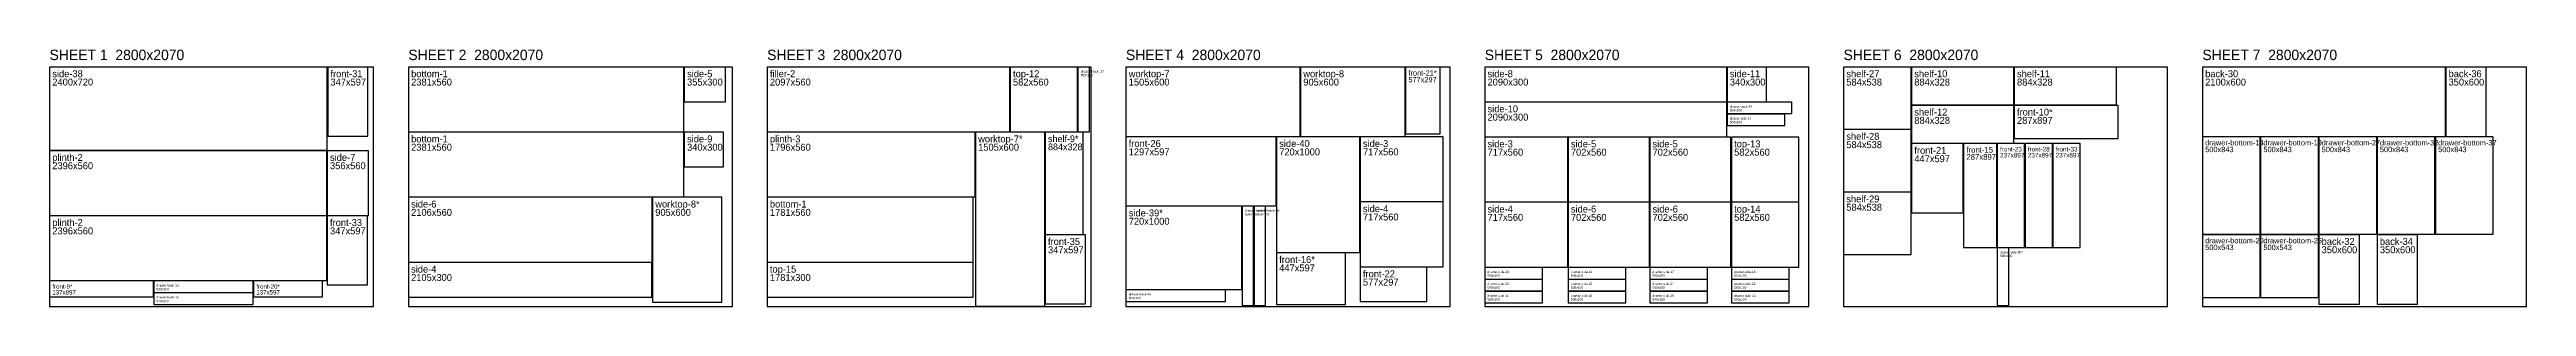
# Model space of a CAD drawing. Header units: millimetres. Extents: x 0 to 21400, y -2070 to 151.
import ezdxf

# ---------------------------------------------------------------- set-up
doc = ezdxf.new("R2010")
doc.units = ezdxf.units.MM
for name, color, linetype in [('LABELS', 3, 'CONTINUOUS'), ('PARTS', 7, 'CONTINUOUS'), ('SHEETS', 5, 'CONTINUOUS')]:
    doc.layers.add(name, color=color, linetype=linetype)

msp = doc.modelspace()

# ---------------------------------------------------------------- linework, layer by layer
at = {"layer": 'PARTS'}
for p, q in [((2400, 0), (0, 0)), ((0, 0), (0, -720)), ((2400, -720), (2400, 0)), ((2750.2, 0), (2403.2, 0)), ((2403.2, 0), (2403.2, -597)), ((2750.2, -597), (2750.2, 0)), ((5481, 0), (3100, 0)), ((3100, 0), (3100, -560)), ((5481, -560), (5481, 0)), ((5839.2, 0), (5484.2, 0)), ((5484.2, 0), (5484.2, -300)), ((5839.2, -300), (5839.2, 0)), ((8297, 0), (6200, 0)), ((6200, 0), (6200, -560)), ((8297, -560), (8297, 0)), ((8882.2, 0), (8300.2, 0)), ((8300.2, 0), (8300.2, -560)), ((8882.2, -560), (8882.2, 0)), ((8985.4, 0), (8885.4, 0)), ((8885.4, 0), (8885.4, -559)), ((8985.4, -559), (8985.4, 0)), ((10805, 0), (9300, 0)), ((9300, 0), (9300, -600)), ((10805, -600), (10805, 0)), ((11713.2, 0), (10808.2, 0)), ((10808.2, 0), (10808.2, -600)), ((11713.2, -600), (11713.2, 0)), ((12013.4, 0), (11716.4, 0)), ((11716.4, 0), (11716.4, -577)), ((12013.4, -577), (12013.4, 0)), ((14490, 0), (12400, 0)), ((12400, 0), (12400, -300)), ((14490, -300), (14490, 0)), ((14833.2, 0), (14493.2, 0)), ((14493.2, 0), (14493.2, -300)), ((14833.2, -300), (14833.2, 0)), ((16084, 0), (15500, 0)), ((15500, 0), (15500, -538)), ((16084, -538), (16084, 0)), ((16971.2, 0), (16087.2, 0)), ((16087.2, 0), (16087.2, -328)), ((16971.2, -328), (16971.2, 0)), ((17858.4, 0), (16974.4, 0)), ((16974.4, 0), (16974.4, -328)), ((17858.4, -328), (17858.4, 0)), ((20700, 0), (18600, 0)), ((18600, 0), (18600, -600)), ((20700, -600), (20700, 0)), ((21053.2, 0), (20703.2, 0)), ((20703.2, 0), (20703.2, -600)), ((21053.2, -600), (21053.2, 0)), ((5484.2, -300), (5839.2, -300)), ((12400, -300), (14490, -300)), ((14490, -303.2), (12400, -303.2)), ((12400, -303.2), (12400, -603.2)), ((14490, -603.2), (14490, -303.2)), ((14493.2, -300), (14833.2, -300)), ((15052.2, -303.2), (14493.2, -303.2)), ((14493.2, -303.2), (14493.2, -403.2)), ((14493.2, -403.2), (15052.2, -403.2)), ((14993.2, -406.4), (14493.2, -406.4)), ((14493.2, -406.4), (14493.2, -506.4)), ((14993.2, -506.4), (14993.2, -406.4)), ((15052.2, -403.2), (15052.2, -303.2)), ((16087.2, -328), (16971.2, -328)), ((16971.2, -331.2), (16087.2, -331.2)), ((16087.2, -331.2), (16087.2, -659.2)), ((16971.2, -659.2), (16971.2, -331.2)), ((16974.4, -328), (17858.4, -328)), ((17871.4, -331.2), (16974.4, -331.2)), ((16974.4, -331.2), (16974.4, -618.2)), ((17871.4, -618.2), (17871.4, -331.2)), ((2403.2, -597), (2750.2, -597)), ((3100, -560), (5481, -560)), ((5481, -563.2), (3100, -563.2)), ((3100, -563.2), (3100, -1123.2)), ((5481, -1123.2), (5481, -563.2)), ((5824.2, -563.2), (5484.2, -563.2)), ((5484.2, -563.2), (5484.2, -863.2)), ((5824.2, -863.2), (5824.2, -563.2)), ((6200, -560), (8297, -560)), ((7996, -563.2), (6200, -563.2)), ((6200, -563.2), (6200, -1123.2)), ((7996, -1123.2), (7996, -563.2)), ((8599.2, -563.2), (7999.2, -563.2)), ((7999.2, -563.2), (7999.2, -2068.2)), ((8300.2, -560), (8882.2, -560)), ((8599.2, -2068.2), (8599.2, -563.2)), ((8930.4, -563.2), (8602.4, -563.2)), ((8602.4, -563.2), (8602.4, -1447.2)), ((8885.4, -559), (8985.4, -559)), ((8930.4, -1447.2), (8930.4, -563.2)), ((9300, -600), (10805, -600)), ((10597, -603.2), (9300, -603.2)), ((9300, -603.2), (9300, -1200.2)), ((10597, -1200.2), (10597, -603.2)), ((11320.2, -603.2), (10600.2, -603.2)), ((10600.2, -603.2), (10600.2, -1603.2)), ((10808.2, -600), (11713.2, -600)), ((11320.2, -1603.2), (11320.2, -603.2)), ((12040.4, -603.2), (11323.4, -603.2)), ((11323.4, -603.2), (11323.4, -1163.2)), ((11716.4, -577), (12013.4, -577)), ((12040.4, -1163.2), (12040.4, -603.2)), ((12400, -603.2), (14490, -603.2)), ((13117, -606.4), (12400, -606.4)), ((12400, -606.4), (12400, -1166.4)), ((13117, -1166.4), (13117, -606.4)), ((13822.2, -606.4), (13120.2, -606.4)), ((13120.2, -606.4), (13120.2, -1166.4)), ((13822.2, -1166.4), (13822.2, -606.4)), ((14527.4, -606.4), (13825.4, -606.4)), ((13825.4, -606.4), (13825.4, -1166.4)), ((14493.2, -506.4), (14993.2, -506.4)), ((14527.4, -1166.4), (14527.4, -606.4)), ((15112.6, -606.4), (14530.6, -606.4)), ((14530.6, -606.4), (14530.6, -1166.4)), ((15112.6, -1166.4), (15112.6, -606.4)), ((15500, -538), (16084, -538)), ((16084, -541.2), (15500, -541.2)), ((15500, -541.2), (15500, -1079.2)), ((16084, -1079.2), (16084, -541.2)), ((16974.4, -618.2), (17871.4, -618.2)), ((18600, -600), (20700, -600)), ((19100, -603.2), (18600, -603.2)), ((18600, -603.2), (18600, -1446.2)), ((19100, -1446.2), (19100, -603.2)), ((19603.2, -603.2), (19103.2, -603.2)), ((19103.2, -603.2), (19103.2, -1446.2)), ((19603.2, -1446.2), (19603.2, -603.2)), ((20106.4, -603.2), (19606.4, -603.2)), ((19606.4, -603.2), (19606.4, -1446.2)), ((20106.4, -1446.2), (20106.4, -603.2)), ((20609.6, -603.2), (20109.6, -603.2)), ((20109.6, -603.2), (20109.6, -1446.2)), ((20609.6, -1446.2), (20609.6, -603.2)), ((21112.8, -603.2), (20612.8, -603.2)), ((20612.8, -603.2), (20612.8, -1446.2)), ((20703.2, -600), (21053.2, -600)), ((21112.8, -1446.2), (21112.8, -603.2)), ((0, -720), (2400, -720)), ((2396, -723.2), (0, -723.2)), ((0, -723.2), (0, -1283.2)), ((2396, -1283.2), (2396, -723.2)), ((2755.2, -723.2), (2399.2, -723.2)), ((2399.2, -723.2), (2399.2, -1283.2)), ((2755.2, -1283.2), (2755.2, -723.2)), ((16087.2, -659.2), (16971.2, -659.2)), ((16534.2, -662.4), (16087.2, -662.4)), ((16087.2, -662.4), (16087.2, -1259.4)), ((16534.2, -1259.4), (16534.2, -662.4)), ((16824.4, -662.4), (16537.4, -662.4)), ((16537.4, -662.4), (16537.4, -1559.4)), ((16824.4, -1559.4), (16824.4, -662.4)), ((17064.6, -662.4), (16827.6, -662.4)), ((16827.6, -662.4), (16827.6, -1559.4)), ((17064.6, -1559.4), (17064.6, -662.4)), ((17304.8, -662.4), (17067.8, -662.4)), ((17067.8, -662.4), (17067.8, -1559.4)), ((17304.8, -1559.4), (17304.8, -662.4)), ((17545, -662.4), (17308, -662.4)), ((17308, -662.4), (17308, -1559.4)), ((17545, -1559.4), (17545, -662.4)), ((5484.2, -863.2), (5824.2, -863.2)), ((0, -1283.2), (2396, -1283.2)), ((2399.2, -1283.2), (2755.2, -1283.2)), ((3100, -1123.2), (5481, -1123.2)), ((5206, -1126.4), (3100, -1126.4)), ((3100, -1126.4), (3100, -1686.4)), ((5206, -1686.4), (5206, -1126.4)), ((5809.2, -1126.4), (5209.2, -1126.4)), ((5209.2, -1126.4), (5209.2, -2031.4)), ((5809.2, -2031.4), (5809.2, -1126.4)), ((6200, -1123.2), (7996, -1123.2)), ((7981, -1126.4), (6200, -1126.4)), ((6200, -1126.4), (6200, -1686.4)), ((7981, -1686.4), (7981, -1126.4)), ((9300, -1200.2), (10597, -1200.2)), ((10300, -1203.4), (9300, -1203.4)), ((9300, -1203.4), (9300, -1923.4)), ((10300, -1923.4), (10300, -1203.4)), ((10403.2, -1203.4), (10303.2, -1203.4)), ((10303.2, -1203.4), (10303.2, -2062.4)), ((10403.2, -2062.4), (10403.2, -1203.4)), ((10506.4, -1203.4), (10406.4, -1203.4)), ((10406.4, -1203.4), (10406.4, -2062.4)), ((10506.4, -2062.4), (10506.4, -1203.4)), ((11323.4, -1163.2), (12040.4, -1163.2)), ((12040.4, -1166.4), (11323.4, -1166.4)), ((11323.4, -1166.4), (11323.4, -1726.4)), ((12040.4, -1726.4), (12040.4, -1166.4)), ((12400, -1166.4), (13117, -1166.4)), ((13117, -1169.6), (12400, -1169.6)), ((12400, -1169.6), (12400, -1729.6)), ((13117, -1729.6), (13117, -1169.6)), ((13120.2, -1166.4), (13822.2, -1166.4)), ((13822.2, -1169.6), (13120.2, -1169.6)), ((13120.2, -1169.6), (13120.2, -1729.6)), ((13822.2, -1729.6), (13822.2, -1169.6)), ((13825.4, -1166.4), (14527.4, -1166.4)), ((14527.4, -1169.6), (13825.4, -1169.6)), ((13825.4, -1169.6), (13825.4, -1729.6)), ((14527.4, -1729.6), (14527.4, -1169.6)), ((14530.6, -1166.4), (15112.6, -1166.4)), ((15112.6, -1169.6), (14530.6, -1169.6)), ((14530.6, -1169.6), (14530.6, -1729.6)), ((15112.6, -1729.6), (15112.6, -1169.6)), ((15500, -1079.2), (16084, -1079.2)), ((16084, -1082.4), (15500, -1082.4)), ((15500, -1082.4), (15500, -1620.4)), ((16084, -1620.4), (16084, -1082.4)), ((16087.2, -1259.4), (16534.2, -1259.4)), ((2396, -1286.4), (0, -1286.4)), ((0, -1286.4), (0, -1846.4)), ((2396, -1846.4), (2396, -1286.4)), ((2746.2, -1286.4), (2399.2, -1286.4)), ((2399.2, -1286.4), (2399.2, -1883.4)), ((2746.2, -1883.4), (2746.2, -1286.4)), ((8602.4, -1447.2), (8930.4, -1447.2)), ((8949.4, -1450.4), (8602.4, -1450.4)), ((8602.4, -1450.4), (8602.4, -2047.4)), ((8949.4, -2047.4), (8949.4, -1450.4)), ((18600, -1446.2), (19100, -1446.2)), ((19100, -1449.4), (18600, -1449.4)), ((18600, -1449.4), (18600, -1992.4)), ((19100, -1992.4), (19100, -1449.4)), ((19103.2, -1446.2), (19603.2, -1446.2)), ((19603.2, -1449.4), (19103.2, -1449.4)), ((19103.2, -1449.4), (19103.2, -1992.4)), ((19603.2, -1992.4), (19603.2, -1449.4)), ((19606.4, -1446.2), (20106.4, -1446.2)), ((19956.4, -1449.4), (19606.4, -1449.4)), ((19606.4, -1449.4), (19606.4, -2049.4)), ((19956.4, -2049.4), (19956.4, -1449.4)), ((20109.6, -1446.2), (20609.6, -1446.2)), ((20459.6, -1449.4), (20109.6, -1449.4)), ((20109.6, -1449.4), (20109.6, -2049.4)), ((20459.6, -2049.4), (20459.6, -1449.4)), ((20612.8, -1446.2), (21112.8, -1446.2)), ((3100, -1686.4), (5206, -1686.4)), ((5205, -1689.6), (3100, -1689.6)), ((3100, -1689.6), (3100, -1989.6)), ((5205, -1989.6), (5205, -1689.6)), ((6200, -1686.4), (7981, -1686.4)), ((7981, -1689.6), (6200, -1689.6)), ((6200, -1689.6), (6200, -1989.6)), ((7981, -1989.6), (7981, -1689.6)), ((10600.2, -1603.2), (11320.2, -1603.2)), ((11197.2, -1606.4), (10600.2, -1606.4)), ((10600.2, -1606.4), (10600.2, -2053.4)), ((11197.2, -2053.4), (11197.2, -1606.4)), ((15500, -1620.4), (16084, -1620.4)), ((16537.4, -1559.4), (16824.4, -1559.4)), ((16827.6, -1559.4), (17064.6, -1559.4)), ((16927.6, -1562.6), (16827.6, -1562.6)), ((16827.6, -1562.6), (16827.6, -2062.6)), ((16927.6, -2062.6), (16927.6, -1562.6)), ((17067.8, -1559.4), (17304.8, -1559.4)), ((17308, -1559.4), (17545, -1559.4)), ((0, -1846.4), (2396, -1846.4)), ((897, -1849.6), (0, -1849.6)), ((0, -1849.6), (0, -1986.6)), ((897, -1986.6), (897, -1849.6)), ((1759.2, -1849.6), (900.2, -1849.6)), ((900.2, -1849.6), (900.2, -1949.6)), ((1759.2, -1949.6), (1759.2, -1849.6)), ((2359.4, -1849.6), (1762.4, -1849.6)), ((1762.4, -1849.6), (1762.4, -1986.6)), ((2359.4, -1986.6), (2359.4, -1849.6)), ((2399.2, -1883.4), (2746.2, -1883.4)), ((9300, -1923.4), (10300, -1923.4)), ((11323.4, -1726.4), (12040.4, -1726.4)), ((11900.4, -1729.6), (11323.4, -1729.6)), ((11323.4, -1729.6), (11323.4, -2026.6)), ((11900.4, -2026.6), (11900.4, -1729.6)), ((12400, -1729.6), (13117, -1729.6)), ((12900, -1732.8), (12400, -1732.8)), ((12400, -1732.8), (12400, -1832.8)), ((12400, -1832.8), (12900, -1832.8)), ((12900, -1836), (12400, -1836)), ((12400, -1836), (12400, -1936)), ((12900, -1832.8), (12900, -1732.8)), ((12900, -1936), (12900, -1836)), ((13120.2, -1729.6), (13822.2, -1729.6)), ((13620.2, -1732.8), (13120.2, -1732.8)), ((13120.2, -1732.8), (13120.2, -1832.8)), ((13120.2, -1832.8), (13620.2, -1832.8)), ((13620.2, -1836), (13120.2, -1836)), ((13120.2, -1836), (13120.2, -1936)), ((13620.2, -1832.8), (13620.2, -1732.8)), ((13620.2, -1936), (13620.2, -1836)), ((13825.4, -1729.6), (14527.4, -1729.6)), ((14325.4, -1732.8), (13825.4, -1732.8)), ((13825.4, -1732.8), (13825.4, -1832.8)), ((13825.4, -1832.8), (14325.4, -1832.8)), ((14325.4, -1836), (13825.4, -1836)), ((13825.4, -1836), (13825.4, -1936)), ((14325.4, -1832.8), (14325.4, -1732.8)), ((14325.4, -1936), (14325.4, -1836)), ((14530.6, -1729.6), (15112.6, -1729.6)), ((15030.6, -1732.8), (14530.6, -1732.8)), ((14530.6, -1732.8), (14530.6, -1832.8)), ((14530.6, -1832.8), (15030.6, -1832.8)), ((15030.6, -1836), (14530.6, -1836)), ((14530.6, -1836), (14530.6, -1936)), ((15030.6, -1832.8), (15030.6, -1732.8)), ((15030.6, -1936), (15030.6, -1836)), ((0, -1986.6), (897, -1986.6)), ((900.2, -1949.6), (1759.2, -1949.6)), ((1759.2, -1952.8), (900.2, -1952.8)), ((900.2, -1952.8), (900.2, -2052.8)), ((900.2, -2052.8), (1759.2, -2052.8)), ((1759.2, -2052.8), (1759.2, -1952.8)), ((1762.4, -1986.6), (2359.4, -1986.6)), ((3100, -1989.6), (5205, -1989.6)), ((5209.2, -2031.4), (5809.2, -2031.4)), ((6200, -1989.6), (7981, -1989.6)), ((7999.2, -2068.2), (8599.2, -2068.2)), ((8602.4, -2047.4), (8949.4, -2047.4)), ((10159, -1926.6), (9300, -1926.6)), ((9300, -1926.6), (9300, -2026.6)), ((9300, -2026.6), (10159, -2026.6)), ((10159, -2026.6), (10159, -1926.6)), ((10303.2, -2062.4), (10403.2, -2062.4)), ((10406.4, -2062.4), (10506.4, -2062.4)), ((10600.2, -2053.4), (11197.2, -2053.4)), ((11323.4, -2026.6), (11900.4, -2026.6)), ((12400, -1936), (12900, -1936)), ((12900, -1939.2), (12400, -1939.2)), ((12400, -1939.2), (12400, -2039.2)), ((12400, -2039.2), (12900, -2039.2)), ((12900, -2039.2), (12900, -1939.2)), ((13120.2, -1936), (13620.2, -1936)), ((13620.2, -1939.2), (13120.2, -1939.2)), ((13120.2, -1939.2), (13120.2, -2039.2)), ((13120.2, -2039.2), (13620.2, -2039.2)), ((13620.2, -2039.2), (13620.2, -1939.2)), ((13825.4, -1936), (14325.4, -1936)), ((14325.4, -1939.2), (13825.4, -1939.2)), ((13825.4, -1939.2), (13825.4, -2039.2)), ((13825.4, -2039.2), (14325.4, -2039.2)), ((14325.4, -2039.2), (14325.4, -1939.2)), ((14530.6, -1936), (15030.6, -1936)), ((15030.6, -1939.2), (14530.6, -1939.2)), ((14530.6, -1939.2), (14530.6, -2039.2)), ((14530.6, -2039.2), (15030.6, -2039.2)), ((15030.6, -2039.2), (15030.6, -1939.2)), ((16827.6, -2062.6), (16927.6, -2062.6)), ((18600, -1992.4), (19100, -1992.4)), ((19103.2, -1992.4), (19603.2, -1992.4)), ((19606.4, -2049.4), (19956.4, -2049.4)), ((20109.6, -2049.4), (20459.6, -2049.4))]:
    msp.add_line(p, q, dxfattribs=at)
at = {"layer": 'SHEETS'}
for p, q in [((2800, 0), (0, 0)), ((0, 0), (0, -2070)), ((2800, -2070), (2800, 0)), ((5900, 0), (3100, 0)), ((3100, 0), (3100, -2070)), ((5900, -2070), (5900, 0)), ((9000, 0), (6200, 0)), ((6200, 0), (6200, -2070)), ((9000, -2070), (9000, 0)), ((12100, 0), (9300, 0)), ((9300, 0), (9300, -2070)), ((12100, -2070), (12100, 0)), ((15200, 0), (12400, 0)), ((12400, 0), (12400, -2070)), ((15200, -2070), (15200, 0)), ((18300, 0), (15500, 0)), ((15500, 0), (15500, -2070)), ((18300, -2070), (18300, 0)), ((21400, 0), (18600, 0)), ((18600, 0), (18600, -2070)), ((21400, -2070), (21400, 0)), ((0, -2070), (2800, -2070)), ((3100, -2070), (5900, -2070)), ((6200, -2070), (9000, -2070)), ((9300, -2070), (12100, -2070)), ((12400, -2070), (15200, -2070)), ((15500, -2070), (18300, -2070)), ((18600, -2070), (21400, -2070))]:
    msp.add_line(p, q, dxfattribs=at)

# ---------------------------------------------------------------- texts
at = {"layer": 'LABELS'}
for s, height, p in [('SHEET 1  2800x2070', 90, (0, 60)), ('SHEET 2  2800x2070', 90, (3100, 60)), ('SHEET 3  2800x2070', 90, (6200, 60)), ('SHEET 4  2800x2070', 90, (9300, 60)), ('SHEET 5  2800x2070', 90, (12400, 60)), ('SHEET 6  2800x2070', 90, (15500, 60)), ('SHEET 7  2800x2070', 90, (18600, 60)), ('side-38', 60, (24, -88)), ('2400x720', 60, (24, -160)), ('front-31', 60, (2427.2, -88)), ('347x597', 60, (2427.2, -160)), ('2381x560', 60, (3124, -160)), ('bottom-1', 60, (3124, -88)), ('side-5', 60, (5508.2, -88)), ('355x300', 60, (5508.2, -160)), ('filler-2', 60, (6224, -88)), ('2097x560', 60, (6224, -160)), ('top-12', 60, (8324.2, -88)), ('582x560', 60, (8324.2, -160)), ('drawer-back-19*', 20, (8909.4, -48)), ('559x100', 20, (8909.4, -80)), ('worktop-7', 60, (9324, -88)), ('1505x600', 60, (9324, -160)), ('worktop-8', 60, (10832.2, -88)), ('905x600', 60, (10832.2, -160)), ('front-21*', 46.06, (11740.4, -74.1)), ('577x297', 46.06, (11740.4, -132.1)), ('side-8', 60, (12424, -88)), ('2090x300', 60, (12424, -160)), ('side-11', 60, (14517.2, -88)), ('340x300', 60, (14517.2, -160)), ('shelf-27', 60, (15524, -88)), ('584x538', 60, (15524, -160)), ('shelf-10', 60, (16111.2, -88)), ('884x328', 60, (16111.2, -160)), ('shelf-11', 60, (16998.4, -88)), ('884x328', 60, (16998.4, -160)), ('2100x600', 60, (18624, -160)), ('back-30', 60, (18624, -88)), ('350x600', 60, (20727.2, -160)), ('back-36', 60, (20727.2, -88)), ('side-10', 60, (12424, -391.2)), ('2090x300', 60, (12424, -463.2)), ('drawer-back-24', 20, (14517.2, -351.2)), ('559x100', 20, (14517.2, -383.2)), ('shelf-12', 60, (16111.2, -419.2)), ('front-10*', 60, (16998.4, -419.2)), ('bottom-1', 60, (3124, -651.2)), ('side-9', 60, (5508.2, -651.2)), ('plinth-3', 60, (6224, -651.2)), ('worktop-7*', 60, (8023.2, -651.2)), ('shelf-9*', 58.06, (8626.4, -649.3)), ('front-26', 60, (9324, -691.2)), ('side-40', 60, (10624.2, -691.2)), ('side-3', 60, (11347.4, -691.2)), ('side-3', 60, (12424, -694.4)), ('side-5', 60, (13144.2, -694.4)), ('side-5', 60, (13849.4, -694.4)), ('drawer-side-17', 20, (14517.2, -454.4)), ('500x100', 20, (14517.2, -486.4)), ('top-13', 60, (14554.6, -694.4)), ('shelf-28', 60, (15524, -629.2)), ('584x538', 60, (15524, -701.2)), ('884x328', 60, (16111.2, -491.2)), ('287x897', 60, (16998.4, -491.2)), ('drawer-bottom-14', 46.371, (18624, -677.6)), ('drawer-bottom-19', 46.371, (19127.2, -677.6)), ('drawer-bottom-27', 46.371, (19630.4, -677.6)), ('drawer-bottom-32', 46.371, (20133.6, -677.6)), ('drawer-bottom-37', 46.371, (20636.8, -677.6)), ('2396x560', 60, (24, -883.2)), ('plinth-2', 60, (24, -811.2)), ('side-7', 60, (2423.2, -811.2)), ('356x560', 60, (2423.2, -883.2)), ('2381x560', 60, (3124, -723.2)), ('340x300', 60, (5508.2, -723.2)), ('1796x560', 60, (6224, -723.2)), ('1505x600', 60, (8023.2, -723.2)), ('884x328', 58.06, (8626.4, -719.3)), ('1297x597', 60, (9324, -763.2)), ('720x1000', 60, (10624.2, -763.2)), ('717x560', 60, (11347.4, -763.2)), ('717x560', 60, (12424, -766.4)), ('702x560', 60, (13144.2, -766.4)), ('702x560', 60, (13849.4, -766.4)), ('582x560', 60, (14554.6, -766.4)), ('front-21', 60, (16111.2, -750.4)), ('447x597', 60, (16111.2, -822.4)), ('front-15', 49.8, (16561.4, -740.2)), ('287x897', 49.8, (16561.4, -802)), ('front-23', 39.72, (16851.6, -730.1)), ('237x897', 39.72, (16851.6, -781.8)), ('front-28', 39.72, (17091.8, -730.1)), ('237x897', 39.72, (17091.8, -781.8)), ('front-33', 39.72, (17332, -730.1)), ('237x897', 39.72, (17332, -781.8)), ('500x843', 46.37, (18624, -735.9)), ('500x843', 46.37, (19127.2, -735.9)), ('500x843', 46.37, (19630.4, -735.9)), ('500x843', 46.37, (20133.6, -735.9)), ('500x843', 46.37, (20636.8, -735.9)), ('side-6', 60, (3124, -1214.4)), ('2106x560', 60, (3124, -1286.4)), ('worktop-8*', 60, (5233.2, -1214.4)), ('905x600', 60, (5233.2, -1286.4)), ('bottom-1', 60, (6224, -1214.4)), ('1781x560', 60, (6224, -1286.4)), ('side-39*', 60, (9324, -1291.4)), ('drawer-back-31*', 20, (10327.2, -1251.4)), ('859x100', 20, (10327.2, -1283.4)), ('drawer-back-36*', 20, (10430.4, -1251.4)), ('859x100', 20, (10430.4, -1283.4)), ('side-4', 60, (11347.4, -1254.4)), ('717x560', 60, (11347.4, -1326.4)), ('side-4', 60, (12424, -1257.6)), ('717x560', 60, (12424, -1329.6)), ('side-6', 60, (13144.2, -1257.6)), ('702x560', 60, (13144.2, -1329.6)), ('side-6', 60, (13849.4, -1257.6)), ('702x560', 60, (13849.4, -1329.6)), ('top-14', 60, (14554.6, -1257.6)), ('582x560', 60, (14554.6, -1329.6)), ('shelf-29', 60, (15524, -1170.4)), ('584x538', 60, (15524, -1242.4)), ('2396x560', 60, (24, -1446.4)), ('plinth-2', 60, (24, -1374.4)), ('front-33', 60, (2423.2, -1374.4)), ('347x597', 60, (2423.2, -1446.4)), ('front-35', 60, (8626.4, -1538.4)), ('720x1000', 60, (9324, -1363.4)), ('drawer-bottom-20', 46.371, (18624, -1523.8)), ('drawer-bottom-25', 46.371, (19127.2, -1523.8)), ('back-32', 60, (19630.4, -1537.4)), ('back-34', 60, (20133.6, -1537.4)), ('347x597', 60, (8626.4, -1610.4)), ('front-16*', 60, (10624.2, -1694.4)), ('447x597', 60, (10624.2, -1766.4)), ('drawer-side-35*', 20, (16851.6, -1610.6)), ('500x100', 20, (16851.6, -1642.6)), ('500x543', 46.37, (18624, -1582.1)), ('500x543', 46.37, (19127.2, -1582.1)), ('350x600', 60, (19630.4, -1609.4)), ('350x600', 60, (20133.6, -1609.4)), ('front-9*', 38.5, (24, -1916.1)), ('drawer-back-13', 20, (924.2, -1897.6)), ('859x100', 20, (924.2, -1929.6)), ('front-20*', 38.5, (1786.4, -1916.1)), ('side-4', 60, (3124, -1777.6)), ('2105x300', 60, (3124, -1849.6)), ('top-15', 60, (6224, -1777.6)), ('1781x300', 60, (6224, -1849.6)), ('front-22', 60, (11347.4, -1817.6)), ('577x297', 60, (11347.4, -1889.6)), ('drawer-side-29', 20, (12424, -1780.8)), ('500x100', 20, (12424, -1812.8)), ('drawer-side-30', 20, (12424, -1884)), ('500x100', 20, (12424, -1916)), ('drawer-side-11', 20, (13144.2, -1780.8)), ('500x100', 20, (13144.2, -1812.8)), ('drawer-side-12', 20, (13144.2, -1884)), ('500x100', 20, (13144.2, -1916)), ('drawer-side-17', 20, (13849.4, -1780.8)), ('500x100', 20, (13849.4, -1812.8)), ('drawer-side-24', 20, (13849.4, -1884)), ('500x100', 20, (13849.4, -1916)), ('drawer-side-18', 20, (14554.6, -1780.8)), ('500x100', 20, (14554.6, -1812.8)), ('drawer-side-22', 20, (14554.6, -1884)), ('500x100', 20, (14554.6, -1916)), ('137x897', 38.5, (24, -1966.6)), ('drawer-back-18', 20, (924.2, -2000.8)), ('859x100', 20, (924.2, -2032.8)), ('137x597', 38.5, (1786.4, -1966.6)), ('drawer-back-26', 20, (9324, -1974.6)), ('859x100', 20, (9324, -2006.6)), ('drawer-side-34', 20, (12424, -1987.2)), ('500x100', 20, (12424, -2019.2)), ('drawer-side-16', 20, (13144.2, -1987.2)), ('500x100', 20, (13144.2, -2019.2)), ('drawer-side-25', 20, (13849.4, -1987.2)), ('500x100', 20, (13849.4, -2019.2)), ('drawer-side-23', 20, (14554.6, -1987.2)), ('500x100', 20, (14554.6, -2019.2))]:
    msp.add_text(s, height=height, dxfattribs=at).set_placement(p)

doc.saveas('drawing.dxf')
